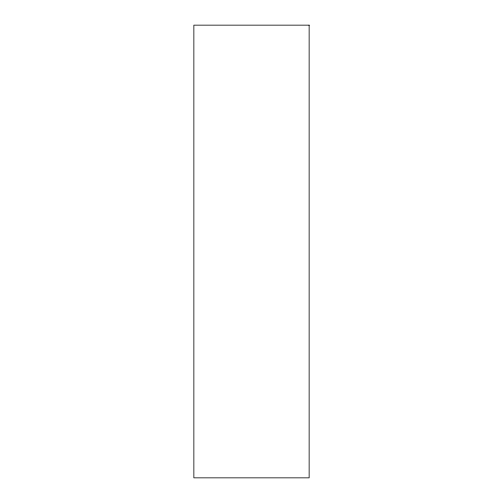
<?xml version="1.0" encoding="UTF-8"?>
<svg xmlns="http://www.w3.org/2000/svg" width="503" height="503" viewBox="0 0 503 503"><rect width="100%" height="100%" fill="white"/><g stroke="black" fill="none" stroke-linecap="round" stroke-linejoin="round"><path stroke-width="0.75" d="M309.138 25.15L193.862 25.15L193.862 477.85L309.138 477.85L309.138 25.15"/></g></svg>
